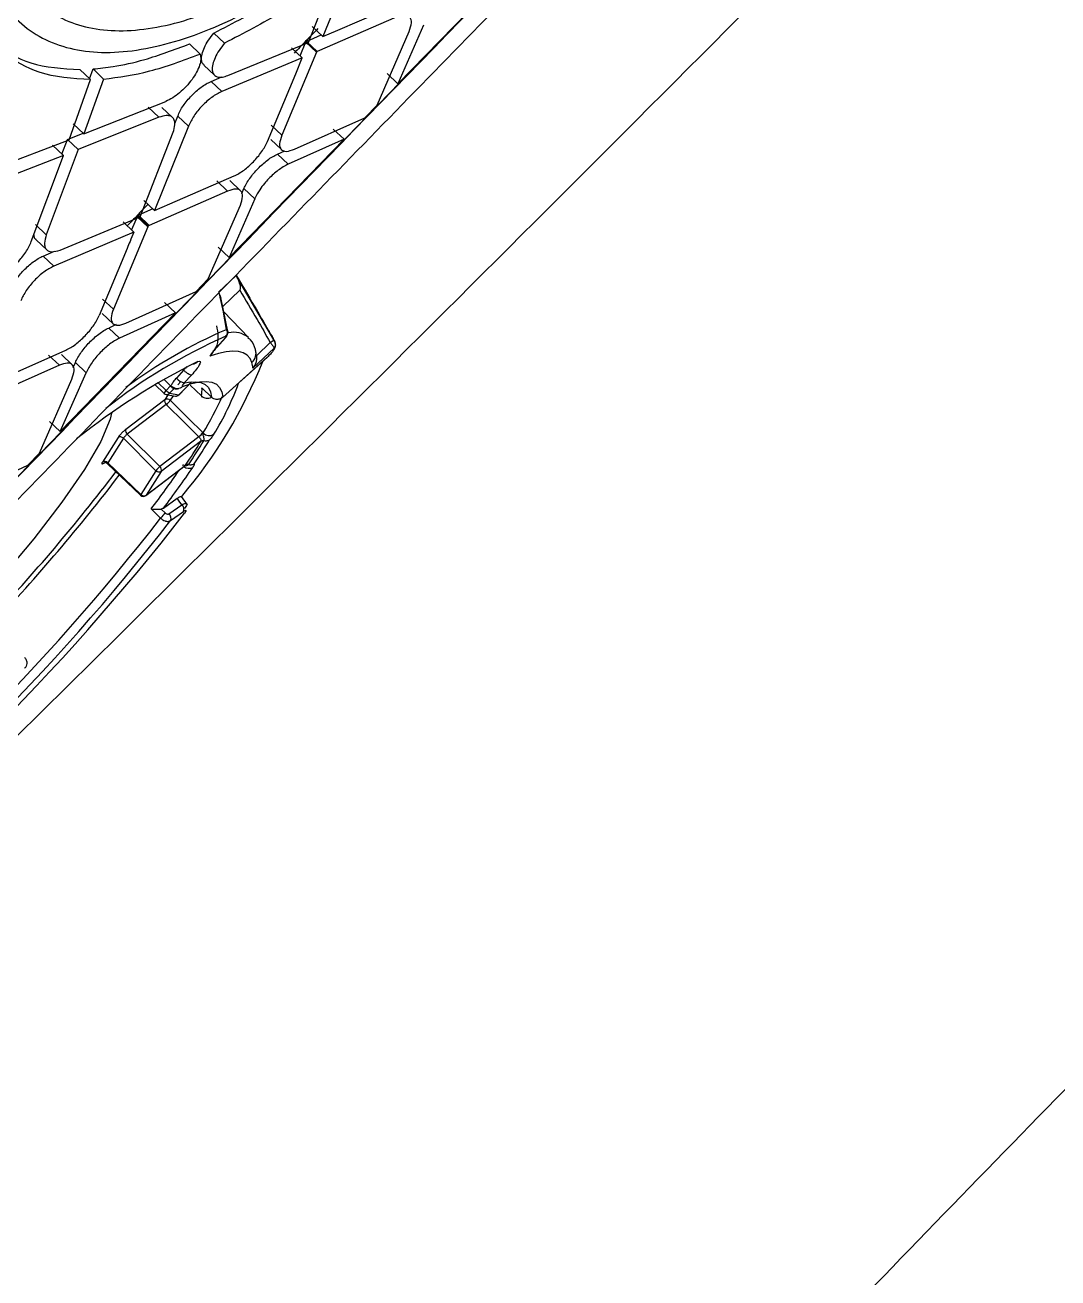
# Model space of a CAD drawing. Extents: x 400 to 501, y 484 to 634.
# Drawn here: x 412.33 to 413.852, y 582.297 to 584.143 of the extents above; entities that cross this region are included whole.
import ezdxf

# ---------------------------------------------------------------- set-up
doc = ezdxf.new("R2010")
doc.units = 0
doc.header["$MEASUREMENT"] = 0
doc.layers.add('DIM', color=3, linetype='Continuous')
doc.layers.add('GEOMETRY', color=3, linetype='Continuous', lineweight=25)

# ---------------------------------------------------------------- blocks, each defined once
blk = doc.blocks.new('2026 GRANDEE')
at = {"layer": 'GEOMETRY', "ltscale": 16}
for p, q in [((-37.6121, -12.6059), (-37.6556, -12.7139)), ((-37.6771, -12.723), (-37.6389, -12.6258)), ((-37.5451, -12.7836), (-37.3755, -12.6097)), ((-37.6336, -12.7045), (-37.5381, -12.6634)), ((-37.4492, -12.6853), (-38.4136, -13.68)), ((-37.6556, -12.7139), (-37.6714, -12.699)), ((-37.5475, -12.6857), (-37.6641, -12.7361)), ((-37.5075, -12.6971), (-37.5451, -12.7837)), ((-37.8162, -12.7088), (-37.8005, -12.7237)), ((-37.6799, -12.7212), (-37.658, -12.7117)), ((-37.6556, -12.7139), (-37.6336, -12.7045)), ((-37.5758, -12.8152), (-37.5286, -12.7065)), ((-37.8367, -12.7399), (-37.8524, -12.725)), ((-37.7956, -12.7714), (-37.6771, -12.723)), ((-37.6652, -12.7371), (-37.7162, -12.8594)), ((-37.6863, -12.7455), (-37.702, -12.7306)), ((-37.6894, -12.7425), (-37.6808, -12.7217)), ((-37.6652, -12.7371), (-37.681, -12.7222)), ((-37.6649, -12.7364), (-37.6807, -12.7214)), ((-37.6799, -12.7212), (-37.6641, -12.7361)), ((-37.6652, -12.7371), (-37.6649, -12.7364)), ((-37.6649, -12.7364), (-37.6641, -12.7361)), ((-37.8311, -12.7561), (-37.8153, -12.771)), ((-37.6863, -12.7455), (-37.8047, -12.7952)), ((-37.6958, -12.7688), (-37.6863, -12.7455)), ((-37.9982, -12.7775), (-38.0139, -12.7627)), ((-37.9996, -12.7762), (-37.9944, -12.7618)), ((-37.9944, -12.7618), (-37.9787, -12.7767)), ((-37.8205, -12.7803), (-37.8045, -12.7736)), ((-37.7375, -12.8687), (-37.6958, -12.7688)), ((-37.5451, -12.7836), (-37.5609, -12.7687)), ((-38.0297, -12.866), (-37.9982, -12.7775)), ((-37.9787, -12.7767), (-38.0077, -12.8574)), ((-37.8205, -12.7803), (-37.8047, -12.7952)), ((-38.0077, -12.8574), (-37.8873, -12.8096)), ((-37.8972, -12.833), (-37.9129, -12.8181)), ((-37.8771, -12.8333), (-37.8929, -12.8184)), ((-37.5938, -12.8337), (-37.5758, -12.8152)), ((-38.0235, -12.8425), (-38.0077, -12.8574)), ((-37.8972, -12.833), (-38.0162, -12.8806)), ((-37.8538, -12.846), (-37.9037, -12.9705)), ((-37.8739, -12.842), (-37.8695, -12.8311)), ((-37.8538, -12.846), (-37.8695, -12.8312)), ((-37.7162, -12.8594), (-37.7321, -12.8445)), ((-37.6974, -12.8801), (-37.5938, -12.8337)), ((-38.1512, -12.9127), (-38.0297, -12.866)), ((-38.0401, -12.8874), (-38.0319, -12.8657)), ((-38.0319, -12.8657), (-38.0088, -12.8564)), ((-38.0319, -12.8657), (-38.0162, -12.8806)), ((-37.9251, -12.9796), (-37.8764, -12.8551)), ((-37.794, -13.0396), (-37.6245, -12.8653)), ((-37.7325, -12.8658), (-37.7166, -12.8807)), ((-37.6245, -12.8653), (-37.707, -12.9023)), ((-37.6245, -12.8653), (-37.6404, -12.8503)), ((-38.0162, -12.8806), (-38.0632, -13.0061)), ((-38.0381, -12.8892), (-38.0539, -12.8743)), ((-37.7228, -12.8873), (-37.7116, -12.8823)), ((-38.0381, -12.8892), (-38.1594, -12.9362)), ((-38.0853, -13.0162), (-38.0381, -12.8892)), ((-37.707, -12.9023), (-37.7228, -12.8873)), ((-37.881, -12.9606), (-37.7866, -12.9195)), ((-37.7961, -12.9418), (-37.8119, -12.9268)), ((-37.7769, -12.9412), (-37.7927, -12.9263)), ((-37.7753, -12.9455), (-37.7721, -12.938)), ((-37.7562, -12.953), (-37.7721, -12.938)), ((-37.9037, -12.9705), (-37.9195, -12.9555)), ((-37.7961, -12.9418), (-37.9115, -12.9923)), ((-37.7562, -12.953), (-37.794, -13.0396)), ((-37.9129, -12.9929), (-37.9287, -12.978)), ((-37.9062, -12.9681), (-37.9273, -12.9774)), ((-37.9115, -12.9923), (-37.9273, -12.9774)), ((-37.9037, -12.9705), (-37.881, -12.9606)), ((-37.8246, -13.0712), (-37.7773, -12.9624)), ((-38.0632, -13.0061), (-38.0789, -12.9912)), ((-38.043, -13.0286), (-37.9251, -12.9796)), ((-37.9136, -12.9944), (-37.9644, -13.1159)), ((-37.95, -12.9872), (-37.9342, -13.0021)), ((-37.9294, -12.9795), (-37.9375, -12.999)), ((-37.9136, -12.9944), (-37.9293, -12.9795)), ((-37.9129, -12.9929), (-37.9136, -12.9944)), ((-37.9115, -12.9923), (-37.9129, -12.9929)), ((-38.0783, -13.0135), (-38.0625, -13.0284)), ((-37.9342, -13.0021), (-38.0521, -13.0524)), ((-38.0678, -13.0375), (-38.051, -13.0303)), ((-37.9441, -13.0261), (-37.9855, -13.1253)), ((-37.8098, -13.0246), (-37.794, -13.0396)), ((-38.0678, -13.0375), (-38.0521, -13.0524)), ((-37.8094, -13.0907), (-37.7834, -13.0659)), ((-37.8424, -13.0895), (-37.8246, -13.0712)), ((-37.8033, -13.1116), (-37.7781, -13.0877)), ((-37.7281, -13.1611), (-37.781, -13.0706)), ((-37.9644, -13.1159), (-37.9802, -13.1009)), ((-37.9458, -13.1364), (-37.8424, -13.0895)), ((-37.8889, -13.1061), (-37.873, -13.1211)), ((-37.8058, -13.0992), (-37.8062, -13.0978)), ((-37.7953, -13.1512), (-37.8059, -13.0987)), ((-37.873, -13.1211), (-38.0427, -13.2961)), ((-37.9807, -13.1222), (-37.9648, -13.1371)), ((-37.873, -13.1211), (-37.9554, -13.1585)), ((-37.7651, -13.1577), (-37.8016, -13.1198)), ((-37.9602, -13.1385), (-37.9712, -13.1435)), ((-37.9712, -13.1435), (-37.9554, -13.1585)), ((-37.7991, -13.1577), (-37.8125, -13.1724)), ((-37.8077, -13.1673), (-37.7988, -13.1575)), ((-38.1282, -13.2177), (-38.0346, -13.1762)), ((-37.8126, -13.1727), (-37.8077, -13.1673)), ((-37.7277, -13.1733), (-37.7588, -13.2029)), ((-37.7534, -13.1845), (-37.7551, -13.1751)), ((-37.7332, -13.1647), (-37.7532, -13.1838)), ((-37.7253, -13.1685), (-37.7253, -13.1674)), ((-38.044, -13.1984), (-38.1586, -13.2495)), ((-38.044, -13.1984), (-38.0598, -13.1835)), ((-38.025, -13.1977), (-38.0408, -13.1827)), ((-38.0236, -13.2016), (-38.0204, -13.1943)), ((-38.0045, -13.2093), (-38.0204, -13.1943)), ((-37.8035, -13.2459), (-37.7376, -13.1867)), ((-37.7374, -13.1863), (-37.8033, -13.2456)), ((-37.7376, -13.1867), (-37.7374, -13.1863)), ((-38.0427, -13.2961), (-38.0045, -13.2093)), ((-37.861, -13.2056), (-37.8715, -13.2172)), ((-37.8493, -13.2129), (-37.8599, -13.2245)), ((-38.0733, -13.3277), (-38.0255, -13.2188)), ((-37.9033, -13.2267), (-37.8897, -13.2398)), ((-37.8868, -13.2354), (-37.8987, -13.2239)), ((-37.8897, -13.2195), (-37.8792, -13.2295)), ((-37.8802, -13.2286), (-37.8868, -13.2354)), ((-37.8742, -13.2321), (-37.8815, -13.2397)), ((-37.8798, -13.2289), (-37.8796, -13.2291)), ((-37.865, -13.2225), (-37.8693, -13.227)), ((-37.8679, -13.2421), (-37.8607, -13.2346)), ((-37.8677, -13.242), (-37.8494, -13.2229)), ((-37.8345, -13.2436), (-37.8512, -13.2276)), ((-37.8199, -13.2454), (-37.8338, -13.2319)), ((-37.8884, -13.2491), (-37.946, -13.2929)), ((-37.8842, -13.2418), (-37.8884, -13.2491)), ((-37.8866, -13.2414), (-37.873, -13.2438)), ((-37.8815, -13.2397), (-37.8679, -13.2421)), ((-37.8765, -13.2432), (-37.8805, -13.25)), ((-37.8679, -13.2421), (-37.8677, -13.242)), ((-37.8864, -13.2562), (-37.944, -13.3001)), ((-38.0427, -13.2961), (-38.0585, -13.2811)), ((-37.9575, -13.3048), (-37.9805, -13.341)), ((-37.9497, -13.306), (-37.9728, -13.3422)), ((-37.9017, -13.3537), (-37.9497, -13.306)), ((-37.896, -13.3477), (-37.944, -13.3001)), ((-37.8384, -13.3039), (-37.896, -13.3477)), ((-38.0905, -13.3455), (-38.0733, -13.3277)), ((-37.8358, -13.3106), (-37.894, -13.3549)), ((-38.1937, -13.3931), (-38.0905, -13.3455)), ((-37.9771, -13.3416), (-37.9758, -13.3407)), ((-37.9732, -13.3435), (-37.9244, -13.39)), ((-37.924, -13.3887), (-37.9728, -13.3422)), ((-37.9167, -13.3904), (-37.8586, -13.3462)), ((-37.9162, -13.3899), (-37.858, -13.3456)), ((-37.858, -13.3456), (-37.8587, -13.3461)), ((-37.9017, -13.3537), (-37.924, -13.3887)), ((-37.894, -13.3549), (-37.9162, -13.3899)), ((-37.8903, -13.4088), (-37.8702, -13.3944)), ((-37.8553, -13.4041), (-37.8638, -13.3919)), ((-37.9087, -13.4101), (-37.8948, -13.4237)), ((-37.8938, -13.4102), (-37.8875, -13.4163)), ((-37.8825, -13.4173), (-37.8636, -13.4038)), ((-37.8801, -13.4273), (-37.8613, -13.4139))]:
    blk.add_line(p, q, dxfattribs=at)
at = {"layer": 'GEOMETRY', "ltscale": 16, "flags": 128}
for points in [[(-37.7988, -13.1575), (-37.7989, -13.1576), (-37.7991, -13.1577)], [(-37.7602, -13.1945), (-37.763, -13.1882), (-37.7673, -13.1835), (-37.773, -13.1801), (-37.7801, -13.1782), (-37.7886, -13.1777), (-37.7984, -13.1787), (-37.8096, -13.1812), (-37.8221, -13.1851)], [(-37.8624, -13.2295), (-37.8492, -13.2254), (-37.8375, -13.2229), (-37.8276, -13.2223), (-37.8192, -13.2234), (-37.8126, -13.2264), (-37.8078, -13.231), (-37.8047, -13.2374), (-37.8033, -13.2456)], [(-37.859, -13.2243), (-37.8535, -13.2233), (-37.8437, -13.2227), (-37.8355, -13.2238), (-37.8291, -13.2266), (-37.8243, -13.2312), (-37.8212, -13.2374), (-37.8199, -13.2454)], [(-37.8805, -13.25), (-37.8536, -13.2767), (-37.8325, -13.2977)], [(-37.8194, -13.2456), (-37.8195, -13.2457), (-37.8198, -13.2456), (-37.8199, -13.2454)], [(-37.967, -13.2689), (-37.9693, -13.2776), (-37.9831, -13.3105), (-38.007, -13.3518), (-38.0403, -13.4003), (-38.0818, -13.4543), (-38.1304, -13.5123), (-38.1846, -13.5726), (-38.2427, -13.6332), (-38.303, -13.6924), (-38.3636, -13.7483), (-38.4227, -13.7993), (-38.4785, -13.8438), (-38.5293, -13.8804), (-38.5736, -13.9081), (-38.61, -13.9259), (-38.6238, -13.9307)], [(-37.8864, -13.2562), (-37.8595, -13.2829), (-37.8384, -13.3039)], [(-37.9771, -13.3416), (-37.9766, -13.3411), (-37.9765, -13.3411)], [(-37.9162, -13.3899), (-37.9167, -13.3904), (-37.9167, -13.3904)], [(-37.8636, -13.4038), (-37.8673, -13.3986), (-37.8702, -13.3944)]]:
    blk.add_lwpolyline(points, dxfattribs=at)
at = {"layer": 'GEOMETRY', "ltscale": 256}
for centre, radius, start, end in [((-37.4756, -13.8936), 0.8055, 113.6383, 128.3641), ((-37.5021, -13.8312), 0.7464, 113.3643, 126.4779), ((-37.7873, -13.185), 0.0352, 51.3825, 102.3422), ((-37.7378, -13.1532), 0.0124, 291.8743, 322.6963), ((-37.7735, -13.1806), 0.0193, 313.7625, 16.6481), ((-37.7328, -13.1678), 0.00753, 313.0677, 31.6795), ((-37.7328, -13.1688), 0.00756, 313.15, 2.3299), ((-37.7783, -13.1764), 0.0507, 2.4418, 3.505), ((-37.3973, -14.0835), 0.9945, 116.4301, 128.666), ((-38.4172, -12.9247), 0.7243, 319.827, 338.2891), ((-37.8474, -13.1866), 0.00973, 268.7633, 319.5105), ((-37.7954, -13.2047), 0.0366, 2.8441, 16.2926), ((-37.8548, -13.2035), 0.0216, 219.2053, 256.4109), ((-37.8819, -13.2418), 0.00802, 127.0031, 165.5054), ((-37.871, -13.2213), 0.0211, 221.8472, 240.2873), ((-37.8919, -13.2343), 0.0581, 350.8208, 2.3931), ((-38.1692, -13.083), 0.4143, 328.4039, 339.9976), ((-37.8856, -13.2356), 0.00591, 226.1279, 260.1098), ((-37.8823, -13.2512), 0.00654, 161.0085, 230.6782), ((-37.8851, -13.2543), 0.0062, 42.942, 122.8636), ((-37.8857, -13.2357), 0.00574, 260.3019, 316.4967), ((-37.9059, -13.2319), 0.0312, 308.7135, 324.4307), ((-37.872, -13.2381), 0.00574, 260.3019, 316.4967), ((-37.872, -13.2379), 0.00591, 260.1098, 313.595), ((-37.872, -13.2379), 0.00591, 313.595, 316.2145), ((-37.8261, -13.2348), 0.0122, 226.1661, 300.833), ((-38.252, -13.0451), 0.4902, 328.9283, 336.0323), ((-37.8041, -13.2453), 0.000781, 269.9883, 344.1565), ((-37.9543, -13.3102), 0.00623, 42.1149, 120.3528), ((-37.9398, -13.295), 0.00654, 161.0087, 230.6781), ((-38.6423, -12.8182), 0.9484, 326.2541, 328.7732), ((-38.6447, -12.8097), 0.9614, 326.2541, 328.7732), ((-37.8579, -13.2795), 0.0312, 308.7164, 324.4079), ((-37.8327, -13.3149), 0.0053, 75.6609, 125.6574), ((-37.8231, -13.2896), 0.0124, 222.9207, 302.7968), ((-38.6411, -12.8224), 0.9418, 326.2541, 328.7732), ((-37.9774, -13.3464), 0.00623, 42.1147, 120.3529), ((-37.8553, -13.3498), 0.00502, 72.6138, 123.0937), ((-40.1472, -11.689), 2.7492, 316.6544, 322.6876), ((-40.1675, -11.669), 2.7844, 316.6603, 322.597), ((-39.1317, -12.4826), 1.5349, 322.8243, 325.4615), ((-37.8759, -13.3728), 0.0321, 128.7997, 143.6293), ((-37.8971, -13.3495), 0.00623, 222.1147, 300.3529), ((-37.9001, -13.3528), 0.00654, 341.0088, 50.6781), ((-39.0975, -12.5001), 1.511, 323.0282, 325.8259), ((-37.8531, -13.3382), 0.0121, 231.9866, 298.2683), ((-37.9231, -13.3897), 0.00137, 132.0306, 194.7431), ((-37.9203, -13.3857), 0.00591, 226.426, 307.2631), ((-37.9194, -13.3845), 0.00623, 222.1147, 300.3529), ((-40.6854, -11.2133), 3.5833, 307.7772, 322.0581), ((-37.8618, -13.4491), 0.0417, 128.1507, 142.449), ((-37.8879, -13.4239), 0.00852, 335.8241, 50.2503), ((-37.869, -13.4104), 0.00852, 335.8242, 50.2503), ((-37.8611, -13.414), 0.00297, 302.1198, 338.6853), ((-40.4897, -11.409), 3.2852, 307.6606, 322.1746), ((-40.5211, -11.3776), 3.3431, 307.6513, 322.1839)]:
    blk.add_arc(centre, radius, start, end, dxfattribs=at)
at = {"layer": 'GEOMETRY', "ltscale": 16}
for points, knots in [([(-45.9514, -13.3107), (-45.8033, -13.0357), (-45.5087, -12.4889), (-45.1362, -11.8753), (-44.8657, -11.4533), (-44.7068, -11.2126), (-44.5423, -10.9704), (-44.3613, -10.7115), (-44.0257, -10.2469), (-43.5214, -9.5953), (-42.8346, -8.7946), (-42.1791, -8.1048), (-41.5672, -7.5146), (-41.0084, -7.0135), (-40.5326, -6.6169), (-40.1496, -6.3143), (-39.8662, -6.0981), (-39.5827, -5.8893), (-39.3147, -5.6985), (-38.9061, -5.4164), (-38.3432, -5.05), (-37.599, -4.6027), (-37.0869, -4.3272), (-36.8294, -4.1887)], [0, 0, 0, 0, 0.071478, 0.142152, 0.164219, 0.186221, 0.208164, 0.23124, 0.25853, 0.33935, 0.419742, 0.49991, 0.55706, 0.614293, 0.671682, 0.698814, 0.726004, 0.753262, 0.779402, 0.801319, 0.866902, 0.933096, 1, 1, 1, 1]), ([(-41.9284, -12.7398), (-41.9203, -12.7257), (-41.8993, -12.6887), (-41.8611, -12.6213), (-41.8166, -12.5431), (-41.7727, -12.4667), (-41.7346, -12.4016), (-41.698, -12.3401), (-41.6606, -12.2783), (-41.5922, -12.1664), (-41.493, -12.0081), (-41.327, -11.7524), (-41.1188, -11.4482), (-40.8485, -11.0787), (-40.5502, -10.6989), (-40.2204, -10.3134), (-39.845, -9.9114), (-39.4148, -9.4957), (-38.926, -9.0719), (-38.4714, -8.7164), (-38.0621, -8.4211), (-37.7982, -8.2425), (-37.6242, -8.1293), (-37.5428, -8.0771), (-37.4607, -8.0254), (-37.3807, -7.9756), (-37.2984, -7.9252), (-37.2172, -7.8767), (-37.1607, -7.8431), (-37.1346, -7.8276)], [0, 0, 0, 0, 0.007015, 0.018363, 0.033423, 0.04585, 0.056436, 0.065972, 0.076735, 0.087613, 0.12255, 0.157338, 0.219068, 0.281467, 0.354683, 0.427219, 0.500115, 0.591822, 0.685047, 0.779146, 0.840884, 0.903128, 0.916964, 0.930722, 0.945004, 0.958992, 0.971501, 0.986828, 1, 1, 1, 1]), ([(-41.9154, -12.7466), (-41.7999, -12.5452), (-41.569, -12.1425), (-41.1846, -11.5607), (-40.7743, -10.9983), (-40.3359, -10.46), (-39.8678, -9.9507), (-39.3698, -9.4714), (-38.8433, -9.0207), (-38.2918, -8.5984), (-37.7209, -8.201), (-37.3255, -7.9609), (-37.1278, -7.8409)], [0, 0, 0, 0, 0.100345, 0.20059, 0.300906, 0.400755, 0.500092, 0.599382, 0.699069, 0.799349, 0.899659, 1, 1, 1, 1]), ([(-41.2517, -12.8051), (-41.1217, -12.5886), (-40.8616, -12.1557), (-40.4226, -11.537), (-39.9492, -10.9445), (-39.4379, -10.3844), (-38.8899, -9.8605), (-38.3091, -9.3741), (-37.702, -8.9217), (-37.2768, -8.6521), (-37.0642, -8.5173)], [0, 0, 0, 0, 0.125001, 0.250001, 0.375003, 0.499997, 0.624991, 0.749994, 0.874996, 1, 1, 1, 1]), ([(-40.5003, -15.8714), (-40.4458, -15.8151), (-40.3226, -15.6877), (-40.1408, -15.4997), (-39.9651, -15.3178), (-39.8201, -15.1678), (-39.7056, -15.0492), (-39.6194, -14.9601), (-39.5502, -14.8884), (-39.4511, -14.7859), (-39.3025, -14.6322), (-39.0935, -14.416), (-38.8443, -14.1584), (-38.5644, -13.8693), (-38.2653, -13.5609), (-37.9638, -13.2506), (-37.6617, -12.9402), (-37.3313, -12.6013), (-36.9741, -12.2355), (-36.5987, -11.8519), (-36.2427, -11.4888), (-35.9145, -11.1547), (-35.6645, -10.9006), (-35.4828, -10.716), (-35.3515, -10.5826), (-35.2026, -10.4314), (-35.0272, -10.2533), (-34.826, -10.049), (-34.5993, -9.8189), (-34.359, -9.575), (-34.1941, -9.4073), (-34.113, -9.3249)], [0, 0, 0, 0, 0.025706, 0.058116, 0.085771, 0.108674, 0.126547, 0.139842, 0.14935, 0.159222, 0.186616, 0.219484, 0.257819, 0.304206, 0.351452, 0.398756, 0.44612, 0.493545, 0.553989, 0.613827, 0.669581, 0.720778, 0.767425, 0.786508, 0.805714, 0.828802, 0.856129, 0.887695, 0.922828, 0.962064, 1, 1, 1, 1]), ([(-40.3706, -15.9417), (-40.3422, -15.9148), (-40.11, -15.6952), (-39.6744, -15.2761), (-39.065, -14.6861), (-38.4575, -14.0915), (-37.8521, -13.494), (-37.249, -12.8934), (-36.6483, -12.2902), (-36.0504, -11.6845), (-35.4555, -11.0767), (-34.8652, -10.4669), (-34.4262, -10.0105), (-34.187, -9.7575), (-34.1406, -9.7083)], [0, 0, 0, 0, 0.013438, 0.10981, 0.206183, 0.302486, 0.398732, 0.494983, 0.591271, 0.687581, 0.783942, 0.880359, 0.976777, 1, 1, 1, 1]), ([(-32.0826, -10.2807), (-32.4042, -10.5222), (-33.044, -11.0026), (-33.956, -11.7803), (-34.8417, -12.5767), (-35.7009, -13.3979), (-36.5348, -14.2323), (-37.3474, -15.0774), (-38.1302, -15.9429), (-38.8881, -16.8398), (-39.3585, -17.4672), (-39.595, -17.7827)], [0, 0, 0, 0, 0.113392, 0.225638, 0.337341, 0.448782, 0.560233, 0.669481, 0.778832, 0.888788, 1, 1, 1, 1]), ([(-31.6026, -10.7629), (-31.7346, -10.851), (-32.0014, -11.0291), (-32.3994, -11.3097), (-32.8003, -11.6038), (-33.2029, -11.9123), (-33.5956, -12.2261), (-34.0451, -12.6002), (-34.5554, -13.0457), (-35.1391, -13.5846), (-35.6554, -14.0878), (-36.0964, -14.5358), (-36.4532, -14.9108), (-36.7926, -15.2802), (-37.1149, -15.6435), (-37.4296, -16.0113), (-37.8042, -16.466), (-38.23, -17.0115), (-38.6902, -17.6387), (-38.9753, -18.0617), (-39.1157, -18.2701)], [0, 0, 0, 0, 0.044709, 0.090349, 0.13691, 0.184379, 0.232745, 0.277954, 0.348418, 0.422679, 0.500679, 0.550525, 0.598903, 0.645795, 0.691185, 0.735062, 0.781563, 0.856423, 0.929252, 1, 1, 1, 1]), ([(-37.2576, -12.1851), (-37.2868, -12.2295), (-37.3452, -12.3183), (-37.4599, -12.4467), (-37.5848, -12.5607), (-37.7143, -12.6525), (-37.8396, -12.7148), (-37.9532, -12.7425), (-38.0482, -12.7329), (-38.1193, -12.6863), (-38.1621, -12.6052), (-38.1733, -12.4949), (-38.1511, -12.3639), (-38.0958, -12.2226), (-38.0103, -12.0817), (-37.8994, -11.9515), (-37.7708, -11.8407), (-37.6332, -11.7569), (-37.4972, -11.7047), (-37.3728, -11.6866), (-37.2698, -11.7034), (-37.1959, -11.7529), (-37.1561, -11.8313), (-37.1538, -11.9337), (-37.1855, -12.0536), (-37.2336, -12.1413), (-37.2576, -12.1851)], [0, 0, 0, 0, 0.0416073, 0.0832415, 0.1248684, 0.1664634, 0.208051, 0.2497011, 0.2914263, 0.3332008, 0.3749698, 0.4167, 0.4583912, 0.5000236, 0.5416071, 0.5831929, 0.624799, 0.6664157, 0.7080563, 0.7497138, 0.7913821, 0.8331245, 0.8749395, 0.9167276, 0.958401, 1, 1, 1, 1]), ([(-37.2815, -12.1878), (-37.3089, -12.2295), (-37.3635, -12.313), (-37.4712, -12.4336), (-37.5885, -12.5406), (-37.7103, -12.6265), (-37.8282, -12.6846), (-37.935, -12.7103), (-38.0244, -12.701), (-38.0913, -12.6572), (-38.1314, -12.5811), (-38.1417, -12.4778), (-38.1206, -12.3552), (-38.0684, -12.2229), (-37.988, -12.0909), (-37.8838, -11.9688), (-37.7631, -11.8647), (-37.6343, -11.7857), (-37.5069, -11.7365), (-37.3905, -11.7193), (-37.294, -11.7348), (-37.2248, -11.7812), (-37.1872, -11.855), (-37.1848, -11.9513), (-37.2143, -12.0641), (-37.2591, -12.1466), (-37.2815, -12.1878)], [0, 0, 0, 0, 0.0416097, 0.0832712, 0.1249233, 0.1665133, 0.2080778, 0.2497104, 0.2914462, 0.3332399, 0.3750131, 0.4167296, 0.4584063, 0.500035, 0.5416251, 0.5832174, 0.6248277, 0.6664521, 0.7080958, 0.749746, 0.7913984, 0.8331401, 0.8749695, 0.9167622, 0.958421, 1, 1, 1, 1]), ([(-37.3359, -12.5699), (-37.7534, -12.9998), (-38.3953, -13.6607), (-39.245, -14.5503), (-39.6809, -15.0064), (-39.8943, -15.2296)], [0, 0, 0, 0, 0.487216, 0.749024, 1, 1, 1, 1]), ([(-37.8162, -12.7088), (-37.7875, -12.6941), (-37.7344, -12.6667), (-37.6797, -12.6285), (-37.6546, -12.6109)], [0, 0, 0, 0, 0.5412568, 1, 1, 1, 1]), ([(-37.6389, -12.6258), (-37.6646, -12.6438), (-37.7195, -12.6819), (-37.7725, -12.7092), (-37.8005, -12.7237)], [0, 0, 0, 0, 0.47027, 1, 1, 1, 1]), ([(-37.5286, -12.7065), (-37.5271, -12.702), (-37.5241, -12.6931), (-37.527, -12.6848), (-37.5347, -12.6815), (-37.5432, -12.6843), (-37.5475, -12.6857)], [0, 0, 0, 0, 0.249865, 0.499876, 0.749986, 1, 1, 1, 1]), ([(-37.8306, -12.7556), (-37.8315, -12.755), (-37.8336, -12.7536), (-37.8347, -12.7482), (-37.8342, -12.7404), (-37.8306, -12.7303), (-37.8247, -12.7195), (-37.819, -12.7124), (-37.8162, -12.7088)], [0, 0, 0, 0, 0.100293, 0.244236, 0.442163, 0.622534, 0.813516, 1, 1, 1, 1]), ([(-37.6631, -12.7023), (-37.6691, -12.7085), (-37.6808, -12.7206), (-37.6924, -12.7326), (-37.698, -12.7384)], [0, 0, 0, 0, 0.5183169, 1, 1, 1, 1]), ([(-38.1406, -12.725), (-38.1234, -12.7358), (-38.0874, -12.7583), (-38.0391, -12.7612), (-38.0139, -12.7627)], [0, 0, 0, 0, 0.477458, 1, 1, 1, 1]), ([(-37.9944, -12.7618), (-37.9846, -12.7608), (-37.9602, -12.7582), (-37.9135, -12.7479), (-37.8746, -12.7333), (-37.8524, -12.725)], [0, 0, 0, 0, 0.222556, 0.555921, 1, 1, 1, 1]), ([(-37.8005, -12.7237), (-37.8033, -12.7273), (-37.809, -12.7344), (-37.8148, -12.7452), (-37.8184, -12.7553), (-37.8191, -12.7631), (-37.8172, -12.7697), (-37.8124, -12.7738), (-37.8045, -12.7744), (-37.7984, -12.7723), (-37.7956, -12.7714)], [0, 0, 0, 0, 0.123565, 0.249828, 0.368653, 0.499611, 0.593992, 0.749545, 0.889951, 1, 1, 1, 1]), ([(-37.9982, -12.7775), (-38.0247, -12.7758), (-38.073, -12.7727), (-38.1087, -12.7501), (-38.1248, -12.7399)], [0, 0, 0, 0, 0.547786, 1, 1, 1, 1]), ([(-37.8367, -12.7399), (-37.8361, -12.7424), (-37.835, -12.7469), (-37.8371, -12.7564), (-37.8414, -12.7664), (-37.8483, -12.7773), (-37.857, -12.7877), (-37.8668, -12.797), (-37.8772, -12.8049), (-37.8839, -12.808), (-37.8873, -12.8096)], [0, 0, 0, 0, 0.1383694, 0.2498106, 0.3792541, 0.4995899, 0.624592, 0.7495439, 0.8695992, 1, 1, 1, 1]), ([(-37.8695, -12.8311), (-37.8684, -12.8286), (-37.8663, -12.8237), (-37.8599, -12.8134), (-37.8496, -12.8008), (-37.8375, -12.7902), (-37.8277, -12.7836), (-37.8229, -12.7814), (-37.8205, -12.7803)], [0, 0, 0, 0, 0.128393, 0.254756, 0.500178, 0.742773, 0.869683, 1, 1, 1, 1]), ([(-37.8047, -12.7952), (-37.8071, -12.7963), (-37.8119, -12.7985), (-37.8217, -12.805), (-37.8338, -12.8156), (-37.8465, -12.831), (-37.8513, -12.841), (-37.8538, -12.846)], [0, 0, 0, 0, 0.129879, 0.256742, 0.50041, 0.746749, 1, 1, 1, 1]), ([(-37.8764, -12.8551), (-37.8752, -12.8513), (-37.8733, -12.845), (-37.874, -12.838), (-37.8764, -12.8333), (-37.8808, -12.8307), (-37.8875, -12.8299), (-37.8935, -12.8318), (-37.8972, -12.833)], [0, 0, 0, 0, 0.209224, 0.344643, 0.50033, 0.654975, 0.789936, 1, 1, 1, 1]), ([(-37.7162, -12.8594), (-37.7177, -12.8639), (-37.7207, -12.8728), (-37.7178, -12.8812), (-37.7101, -12.8844), (-37.7017, -12.8816), (-37.6974, -12.8801)], [0, 0, 0, 0, 0.24979, 0.499781, 0.749912, 1, 1, 1, 1]), ([(-37.7866, -12.9195), (-37.7842, -12.9183), (-37.7795, -12.916), (-37.7697, -12.9094), (-37.7578, -12.8988), (-37.7475, -12.8864), (-37.7409, -12.8762), (-37.7386, -12.8713), (-37.7375, -12.8687)], [0, 0, 0, 0, 0.131745, 0.25917, 0.500173, 0.741632, 0.868813, 1, 1, 1, 1]), ([(-37.7721, -12.938), (-37.7709, -12.9356), (-37.7686, -12.9307), (-37.762, -12.9206), (-37.7516, -12.9081), (-37.7396, -12.8975), (-37.7299, -12.8908), (-37.7252, -12.8885), (-37.7228, -12.8873)], [0, 0, 0, 0, 0.129753, 0.256474, 0.49995, 0.74257, 0.869542, 1, 1, 1, 1]), ([(-37.707, -12.9023), (-37.7093, -12.9035), (-37.714, -12.9058), (-37.7237, -12.9125), (-37.7335, -12.921), (-37.7425, -12.9311), (-37.7498, -12.9407), (-37.7539, -12.9486), (-37.756, -12.9525), (-37.7562, -12.953)], [0, 0, 0, 0, 0.130455, 0.25741, 0.499846, 0.62473, 0.773351, 0.973966, 1, 1, 1, 1]), ([(-37.7773, -12.9624), (-37.7758, -12.958), (-37.7728, -12.9491), (-37.7756, -12.9408), (-37.7833, -12.9375), (-37.7918, -12.9404), (-37.7961, -12.9418)], [0, 0, 0, 0, 0.249849, 0.499863, 0.749972, 1, 1, 1, 1]), ([(-37.9134, -12.9613), (-37.9187, -12.9667), (-37.9288, -12.9773), (-37.939, -12.9878), (-37.944, -12.993)], [0, 0, 0, 0, 0.51512, 1, 1, 1, 1]), ([(-38.0781, -13.0133), (-38.0784, -13.0132), (-38.0801, -13.0123), (-38.0811, -13.0096), (-38.0813, -13.0067), (-38.0814, -13.0057)], [0, 0, 0, 0, 0.095499, 0.709133, 1, 1, 1, 1]), ([(-38.0632, -13.0061), (-38.0645, -13.0104), (-38.0664, -13.0171), (-38.0655, -13.024), (-38.0627, -13.0292), (-38.0558, -13.0325), (-38.0473, -13.0299), (-38.043, -13.0286)], [0, 0, 0, 0, 0.234072, 0.363555, 0.501018, 0.750413, 1, 1, 1, 1]), ([(-37.9342, -13.0021), (-37.9361, -13.0067), (-37.9394, -13.0147), (-37.9427, -13.0227), (-37.9441, -13.0261)], [0, 0, 0, 0, 0.569205, 1, 1, 1, 1]), ([(-38.1341, -13.0674), (-38.1316, -13.0662), (-38.1267, -13.0639), (-38.1169, -13.0573), (-38.105, -13.0468), (-38.0949, -13.0343), (-38.0886, -13.0239), (-38.0864, -13.0188), (-38.0853, -13.0162)], [0, 0, 0, 0, 0.134355, 0.262578, 0.499664, 0.742302, 0.869395, 1, 1, 1, 1]), ([(-38.1167, -13.0885), (-38.1143, -13.0835), (-38.1095, -13.0735), (-38.0968, -13.0581), (-38.0848, -13.0475), (-38.075, -13.0409), (-38.0702, -13.0386), (-38.0678, -13.0375)], [0, 0, 0, 0, 0.252874, 0.49957, 0.741231, 0.868599, 1, 1, 1, 1]), ([(-38.052, -13.0524), (-38.0545, -13.0535), (-38.0592, -13.0558), (-38.069, -13.0624), (-38.081, -13.073), (-38.0937, -13.0884), (-38.0985, -13.0984), (-38.1009, -13.1034)], [0, 0, 0, 0, 0.1307, 0.257814, 0.500295, 0.747463, 1, 1, 1, 1]), ([(-37.784, -13.0649), (-37.7749, -13.0803), (-37.7588, -13.1074), (-37.743, -13.1347), (-37.7361, -13.1465)], [0, 0, 0, 0, 0.564625, 1, 1, 1, 1]), ([(-37.7781, -13.0877), (-37.7778, -13.0871), (-37.777, -13.0859), (-37.7769, -13.0828), (-37.7783, -13.0758), (-37.7812, -13.0701), (-37.7834, -13.0659)], [0, 0, 0, 0, 0.08264, 0.176939, 0.399022, 1, 1, 1, 1]), ([(-37.7781, -13.0877), (-37.7696, -13.1021), (-37.7546, -13.1277), (-37.7397, -13.1535), (-37.7332, -13.1647)], [0, 0, 0, 0, 0.564327, 1, 1, 1, 1]), ([(-37.8092, -13.0918), (-37.8091, -13.092), (-37.8086, -13.093), (-37.8084, -13.0937), (-37.8082, -13.0944)], [0, 0, 0, 0, 0.184166, 1, 1, 1, 1]), ([(-37.8066, -13.0965), (-37.8069, -13.0959), (-37.8074, -13.0945), (-37.8082, -13.0928), (-37.8088, -13.0918), (-37.8089, -13.0915)], [0, 0, 0, 0, 0.384391, 0.857645, 1, 1, 1, 1]), ([(-37.8082, -13.0944), (-37.8061, -13.1039), (-37.8024, -13.1208), (-37.7994, -13.1384), (-37.7981, -13.1461)], [0, 0, 0, 0, 0.561954, 1, 1, 1, 1]), ([(-37.806, -13.0992), (-37.806, -13.0984), (-37.8062, -13.0966), (-37.8075, -13.0952), (-37.8082, -13.0944)], [0, 0, 0, 0, 0.43355, 1, 1, 1, 1]), ([(-38.0346, -13.1762), (-38.0322, -13.175), (-38.0275, -13.1727), (-38.0177, -13.166), (-38.0058, -13.1553), (-37.9955, -13.1429), (-37.989, -13.1327), (-37.9867, -13.1278), (-37.9855, -13.1253)], [0, 0, 0, 0, 0.132016, 0.259537, 0.500221, 0.742006, 0.869086, 1, 1, 1, 1]), ([(-37.9644, -13.1159), (-37.9659, -13.1203), (-37.9688, -13.1293), (-37.966, -13.1375), (-37.9584, -13.1408), (-37.95, -13.1378), (-37.9458, -13.1364)], [0, 0, 0, 0, 0.249762, 0.499759, 0.749903, 1, 1, 1, 1]), ([(-38.0204, -13.1943), (-38.0192, -13.1919), (-38.0169, -13.187), (-38.0103, -13.1769), (-38, -13.1644), (-37.988, -13.1538), (-37.9783, -13.1471), (-37.9736, -13.1447), (-37.9712, -13.1435)], [0, 0, 0, 0, 0.129474, 0.25603, 0.499543, 0.742092, 0.869233, 1, 1, 1, 1]), ([(-37.8125, -13.1405), (-37.8115, -13.1451), (-37.8099, -13.152), (-37.8105, -13.1626), (-37.8118, -13.168), (-37.8124, -13.1704)], [0, 0, 0, 0, 0.531726, 0.789699, 1, 1, 1, 1]), ([(-37.9554, -13.1585), (-37.9577, -13.1597), (-37.9624, -13.162), (-37.9721, -13.1687), (-37.9841, -13.1794), (-37.9945, -13.1919), (-38.001, -13.202), (-38.0034, -13.2068), (-38.0045, -13.2093)], [0, 0, 0, 0, 0.130836, 0.257959, 0.500215, 0.743595, 0.870274, 1, 1, 1, 1]), ([(-37.7986, -13.1557), (-37.7984, -13.1557), (-37.798, -13.1555), (-37.7979, -13.1558), (-37.798, -13.1562), (-37.7983, -13.1566), (-37.7986, -13.1571), (-37.7989, -13.1574), (-37.799, -13.1575), (-37.7991, -13.1576), (-37.7991, -13.1577)], [0, 0, 0, 0, 0.277556, 0.53623, 0.657299, 0.773234, 0.899739, 0.955644, 0.980426, 1, 1, 1, 1]), ([(-37.7981, -13.1461), (-37.7975, -13.1464), (-37.7964, -13.147), (-37.7956, -13.1485), (-37.7955, -13.1504), (-37.7965, -13.1531), (-37.7981, -13.1548), (-37.799, -13.1557)], [0, 0, 0, 0, 0.186281, 0.344628, 0.550354, 0.764241, 1, 1, 1, 1]), ([(-37.7981, -13.1461), (-37.7976, -13.1469), (-37.7967, -13.1487), (-37.7966, -13.1515), (-37.7973, -13.154), (-37.7981, -13.1551), (-37.7986, -13.1557)], [0, 0, 0, 0, 0.272943, 0.561742, 0.787056, 1, 1, 1, 1]), ([(-37.7551, -13.1751), (-37.7568, -13.1697), (-37.7589, -13.1628), (-37.7648, -13.159), (-37.7661, -13.1581)], [0, 0, 0, 0, 0.7755715, 1, 1, 1, 1]), ([(-37.7361, -13.1465), (-37.7346, -13.1492), (-37.7319, -13.1539), (-37.7291, -13.1586), (-37.7279, -13.1607)], [0, 0, 0, 0, 0.560808, 1, 1, 1, 1]), ([(-37.7253, -13.1683), (-37.7254, -13.1679), (-37.7255, -13.1671), (-37.7261, -13.1653), (-37.727, -13.1632), (-37.7277, -13.1617), (-37.7281, -13.1611)], [0, 0, 0, 0, 0.268658, 0.525105, 0.768805, 1, 1, 1, 1]), ([(-37.7279, -13.1607), (-37.7277, -13.1611), (-37.7273, -13.1619), (-37.7268, -13.1629), (-37.7265, -13.1636), (-37.7265, -13.1638), (-37.7264, -13.1639)], [0, 0, 0, 0, 0.279883, 0.570836, 0.793537, 1, 1, 1, 1]), ([(-37.8124, -13.1704), (-37.8144, -13.1735), (-37.818, -13.1789), (-37.8209, -13.1832), (-37.8221, -13.1851)], [0, 0, 0, 0, 0.573747, 1, 1, 1, 1]), ([(-37.8125, -13.1724), (-37.8141, -13.1742), (-37.8171, -13.1775), (-37.8199, -13.1813), (-37.8215, -13.1837), (-37.8219, -13.1847), (-37.8221, -13.1851)], [0, 0, 0, 0, 0.37347, 0.667803, 0.85282, 1, 1, 1, 1]), ([(-37.817, -13.1776), (-37.8172, -13.1781), (-37.8179, -13.1796), (-37.8198, -13.1823), (-37.8214, -13.1842), (-37.8221, -13.1851)], [0, 0, 0, 0, 0.20525, 0.628991, 1, 1, 1, 1]), ([(-37.7277, -13.1743), (-37.7277, -13.1745), (-37.7277, -13.1749), (-37.7283, -13.1761), (-37.7294, -13.1777), (-37.7309, -13.1797), (-37.7328, -13.1819), (-37.7351, -13.1842), (-37.7367, -13.1856), (-37.7374, -13.1863)], [0, 0, 0, 0, 0.113284, 0.24233, 0.394972, 0.529531, 0.680951, 0.841517, 1, 1, 1, 1]), ([(-37.7332, -13.1647), (-37.7323, -13.1659), (-37.7307, -13.1679), (-37.729, -13.1705), (-37.728, -13.1723), (-37.7278, -13.173), (-37.7277, -13.1733)], [0, 0, 0, 0, 0.303946, 0.534904, 0.759942, 1, 1, 1, 1]), ([(-38.0255, -13.2188), (-38.024, -13.2144), (-38.021, -13.2055), (-38.0238, -13.1973), (-38.0314, -13.1941), (-38.0398, -13.197), (-38.044, -13.1984)], [0, 0, 0, 0, 0.249834, 0.499853, 0.749967, 1, 1, 1, 1]), ([(-37.84, -13.193), (-37.8384, -13.1926), (-37.8352, -13.1919), (-37.8369, -13.197), (-37.8419, -13.2044), (-37.8468, -13.2101), (-37.8493, -13.2129)], [0, 0, 0, 0, 0.281072, 0.558491, 0.778266, 1, 1, 1, 1]), ([(-37.7588, -13.2029), (-37.757, -13.2002), (-37.7542, -13.196), (-37.7528, -13.1891), (-37.7531, -13.1854), (-37.7532, -13.1838)], [0, 0, 0, 0, 0.49945, 0.772693, 1, 1, 1, 1]), ([(-37.8715, -13.2172), (-37.8724, -13.2181), (-37.8741, -13.2201), (-37.8762, -13.2228), (-37.8779, -13.2253), (-37.8791, -13.2273), (-37.8797, -13.2288), (-37.8797, -13.2298), (-37.8791, -13.2302), (-37.8782, -13.2299), (-37.8778, -13.2298)], [0, 0, 0, 0, 0.124581, 0.249253, 0.374079, 0.499023, 0.624085, 0.749263, 0.874532, 1, 1, 1, 1]), ([(-37.8563, -13.2001), (-37.857, -13.201), (-37.8583, -13.2027), (-37.86, -13.2046), (-37.861, -13.2056)], [0, 0, 0, 0, 0.471983, 1, 1, 1, 1]), ([(-37.8792, -13.2295), (-37.8787, -13.2301), (-37.8776, -13.2315), (-37.8749, -13.2328), (-37.8715, -13.2334), (-37.8691, -13.233), (-37.8679, -13.2328)], [0, 0, 0, 0, 0.199487, 0.472193, 0.741601, 1, 1, 1, 1]), ([(-37.8599, -13.2245), (-37.8606, -13.2253), (-37.8621, -13.2271), (-37.8632, -13.2288), (-37.8632, -13.2297), (-37.8627, -13.2296), (-37.8624, -13.2295)], [0, 0, 0, 0, 0.279218, 0.560803, 0.78229, 1, 1, 1, 1]), ([(-37.8345, -13.2436), (-37.8345, -13.2439), (-37.8345, -13.2446), (-37.8339, -13.2449), (-37.8331, -13.2446), (-37.8329, -13.2446)], [0, 0, 0, 0, 0.386611, 0.77347, 1, 1, 1, 1]), ([(-37.8033, -13.2456), (-37.8044, -13.2463), (-37.8062, -13.2477), (-37.8091, -13.2486), (-37.8113, -13.2488), (-37.8136, -13.2486), (-37.8167, -13.2479), (-37.8188, -13.2463), (-37.8199, -13.2454)], [0, 0, 0, 0, 0.214725, 0.380362, 0.496669, 0.563477, 0.763408, 1, 1, 1, 1]), ([(-37.946, -13.2929), (-37.9472, -13.2938), (-37.9495, -13.2957), (-37.953, -13.2992), (-37.9558, -13.3025), (-37.9569, -13.304), (-37.9575, -13.3048)], [0, 0, 0, 0, 0.277564, 0.556362, 0.779186, 1, 1, 1, 1]), ([(-37.944, -13.3001), (-37.9446, -13.3005), (-37.9458, -13.3014), (-37.9475, -13.3032), (-37.9489, -13.3048), (-37.9495, -13.3056), (-37.9497, -13.306)], [0, 0, 0, 0, 0.277557, 0.556317, 0.77913, 1, 1, 1, 1]), ([(-37.8384, -13.3039), (-37.8378, -13.3045), (-37.8366, -13.3058), (-37.8357, -13.3078), (-37.8353, -13.3095), (-37.8356, -13.3103), (-37.8358, -13.3106)], [0, 0, 0, 0, 0.2692512, 0.5536592, 0.7803625, 1, 1, 1, 1]), ([(-37.8321, -13.2981), (-37.8323, -13.2984), (-37.8325, -13.2991), (-37.8328, -13.3006), (-37.8321, -13.3024), (-37.8315, -13.3045), (-37.831, -13.3064), (-37.8308, -13.3082), (-37.8312, -13.3092), (-37.8314, -13.3098)], [0, 0, 0, 0, 0.121506, 0.210954, 0.316293, 0.528484, 0.667088, 0.790585, 1, 1, 1, 1]), ([(-37.8325, -13.2977), (-37.8324, -13.2978), (-37.8323, -13.2979), (-37.8322, -13.298), (-37.8321, -13.2981)], [0, 0, 0, 0, 0.559706, 1, 1, 1, 1]), ([(-37.8163, -13.3), (-37.817, -13.3011), (-37.8182, -13.3028), (-37.8203, -13.3055), (-37.8216, -13.307), (-37.8223, -13.3078), (-37.8225, -13.308), (-37.8225, -13.3081), (-37.8226, -13.3082)], [0, 0, 0, 0, 0.458952, 0.719375, 0.915263, 0.952294, 0.979136, 1, 1, 1, 1]), ([(-37.9805, -13.341), (-37.981, -13.3418), (-37.9819, -13.3435), (-37.9812, -13.344), (-37.9795, -13.3434), (-37.9779, -13.3422), (-37.9771, -13.3416)], [0, 0, 0, 0, 0.277564, 0.556362, 0.779186, 1, 1, 1, 1]), ([(-37.9756, -13.341), (-37.9756, -13.3411), (-37.9756, -13.3414), (-37.9747, -13.3421), (-37.9738, -13.343), (-37.9732, -13.3436)], [0, 0, 0, 0, 0.1194426, 0.4339497, 1, 1, 1, 1]), ([(-37.9728, -13.3422), (-37.973, -13.3427), (-37.9734, -13.3433), (-37.9732, -13.3434), (-37.9731, -13.3434)], [0, 0, 0, 0, 0.653157, 1, 1, 1, 1]), ([(-37.8538, -13.345), (-37.8542, -13.3454), (-37.8553, -13.3464), (-37.8576, -13.3467), (-37.8596, -13.3462), (-37.8608, -13.3455), (-37.8614, -13.3453), (-37.8619, -13.3453), (-37.8624, -13.3457), (-37.8627, -13.346)], [0, 0, 0, 0, 0.1871676, 0.4408254, 0.6459019, 0.7557075, 0.805043, 0.8605139, 1, 1, 1, 1]), ([(-37.8453, -13.3438), (-37.8453, -13.3439), (-37.8454, -13.344), (-37.8454, -13.3441), (-37.8454, -13.3445), (-37.8454, -13.3451), (-37.846, -13.3466), (-37.8469, -13.348), (-37.8474, -13.3488)], [0, 0, 0, 0, 0.025578, 0.057398, 0.105799, 0.360989, 0.665099, 1, 1, 1, 1]), ([(-37.8702, -13.3944), (-37.8693, -13.3939), (-37.8676, -13.3927), (-37.8657, -13.3918), (-37.8643, -13.3914), (-37.8639, -13.3918), (-37.8637, -13.392)], [0, 0, 0, 0, 0.249342, 0.499813, 0.749959, 1, 1, 1, 1]), ([(-37.8636, -13.4038), (-37.8625, -13.4033), (-37.8602, -13.4022), (-37.8578, -13.4018), (-37.8564, -13.4022), (-37.8559, -13.4036), (-37.8569, -13.406), (-37.8588, -13.4086), (-37.8597, -13.4097)], [0, 0, 0, 0, 0.1577266, 0.315864, 0.4675971, 0.6072346, 0.8368002, 1, 1, 1, 1]), ([(-37.9087, -13.4101), (-37.907, -13.4103), (-37.9042, -13.4107), (-37.9, -13.4106), (-37.8966, -13.4105), (-37.8947, -13.4103), (-37.8938, -13.4102)], [0, 0, 0, 0, 0.372697, 0.597174, 0.804745, 1, 1, 1, 1]), ([(-37.8903, -13.4088), (-37.8908, -13.4091), (-37.8919, -13.4098), (-37.8932, -13.41), (-37.8938, -13.4102)], [0, 0, 0, 0, 0.500012, 1, 1, 1, 1]), ([(-37.8875, -13.4163), (-37.8871, -13.4166), (-37.8863, -13.4173), (-37.8848, -13.4178), (-37.8834, -13.4178), (-37.8828, -13.4175), (-37.8825, -13.4173)], [0, 0, 0, 0, 0.25621, 0.538683, 0.770928, 1, 1, 1, 1]), ([(-37.8613, -13.4139), (-37.8607, -13.4135), (-37.8594, -13.4126), (-37.8582, -13.4121), (-37.8575, -13.4121), (-37.8573, -13.4127), (-37.8576, -13.4137), (-37.8584, -13.415), (-37.8592, -13.4161), (-37.8595, -13.4165)], [0, 0, 0, 0, 0.158156, 0.318394, 0.46963, 0.604217, 0.75712, 0.886502, 1, 1, 1, 1]), ([(-37.8948, -13.4237), (-37.8937, -13.4246), (-37.8917, -13.4264), (-37.8889, -13.4276), (-37.8868, -13.4282), (-37.8849, -13.4285), (-37.8824, -13.4285), (-37.881, -13.4277), (-37.8801, -13.4273)], [0, 0, 0, 0, 0.237734, 0.433923, 0.504543, 0.622544, 0.78777, 1, 1, 1, 1]), ([(-38.0954, -13.6285), (-38.0944, -13.6298), (-38.0923, -13.6326), (-38.0918, -13.6375), (-38.0928, -13.6419), (-38.0945, -13.6441), (-38.0953, -13.6452)], [0, 0, 0, 0, 0.2687693, 0.552725, 0.7796228, 1, 1, 1, 1]), ([(-37.3502, -16.1064), (-37.0717, -15.7887), (-36.5147, -15.1534), (-35.9223, -14.551), (-35.626, -14.2499)], [0, 0, 0, 0, 0.499989, 1, 1, 1, 1])]:
    blk.add_open_spline(points, degree=3, knots=knots, dxfattribs=at)
for points in [[(-37.9787, -12.7767), (-37.9565, -12.7738), (-37.912, -12.768), (-37.8618, -12.7492), (-37.8367, -12.7399)], [(-37.8124, -13.1704), (-37.8123, -13.1707), (-37.8121, -13.1712), (-37.812, -13.1718), (-37.8121, -13.1722), (-37.8124, -13.1723), (-37.8125, -13.1724)], [(-37.8493, -13.2129), (-37.8499, -13.2129), (-37.8511, -13.2128), (-37.8541, -13.2112), (-37.8576, -13.2087), (-37.8598, -13.2066), (-37.861, -13.2056)], [(-37.8624, -13.2295), (-37.8635, -13.2305), (-37.8656, -13.2324), (-37.8699, -13.2333), (-37.8742, -13.2326), (-37.8766, -13.2307), (-37.8778, -13.2298)], [(-37.8226, -13.3082), (-37.8232, -13.3086), (-37.8243, -13.3094), (-37.8265, -13.31), (-37.8289, -13.3102), (-37.8305, -13.3099), (-37.8314, -13.3098)], [(-37.8453, -13.3438), (-37.8458, -13.3442), (-37.847, -13.3449), (-37.8491, -13.3454), (-37.8514, -13.3455), (-37.853, -13.3451), (-37.8538, -13.345)]]:
    blk.add_open_spline(points, degree=3, dxfattribs=at)

msp = doc.modelspace()

# ---------------------------------------------------------------- block references
at = {"layer": 'DIM'}
msp.add_blockref('2026 GRANDEE', (450.4248, 596.8403), dxfattribs=at)

doc.saveas('drawing.dxf')
